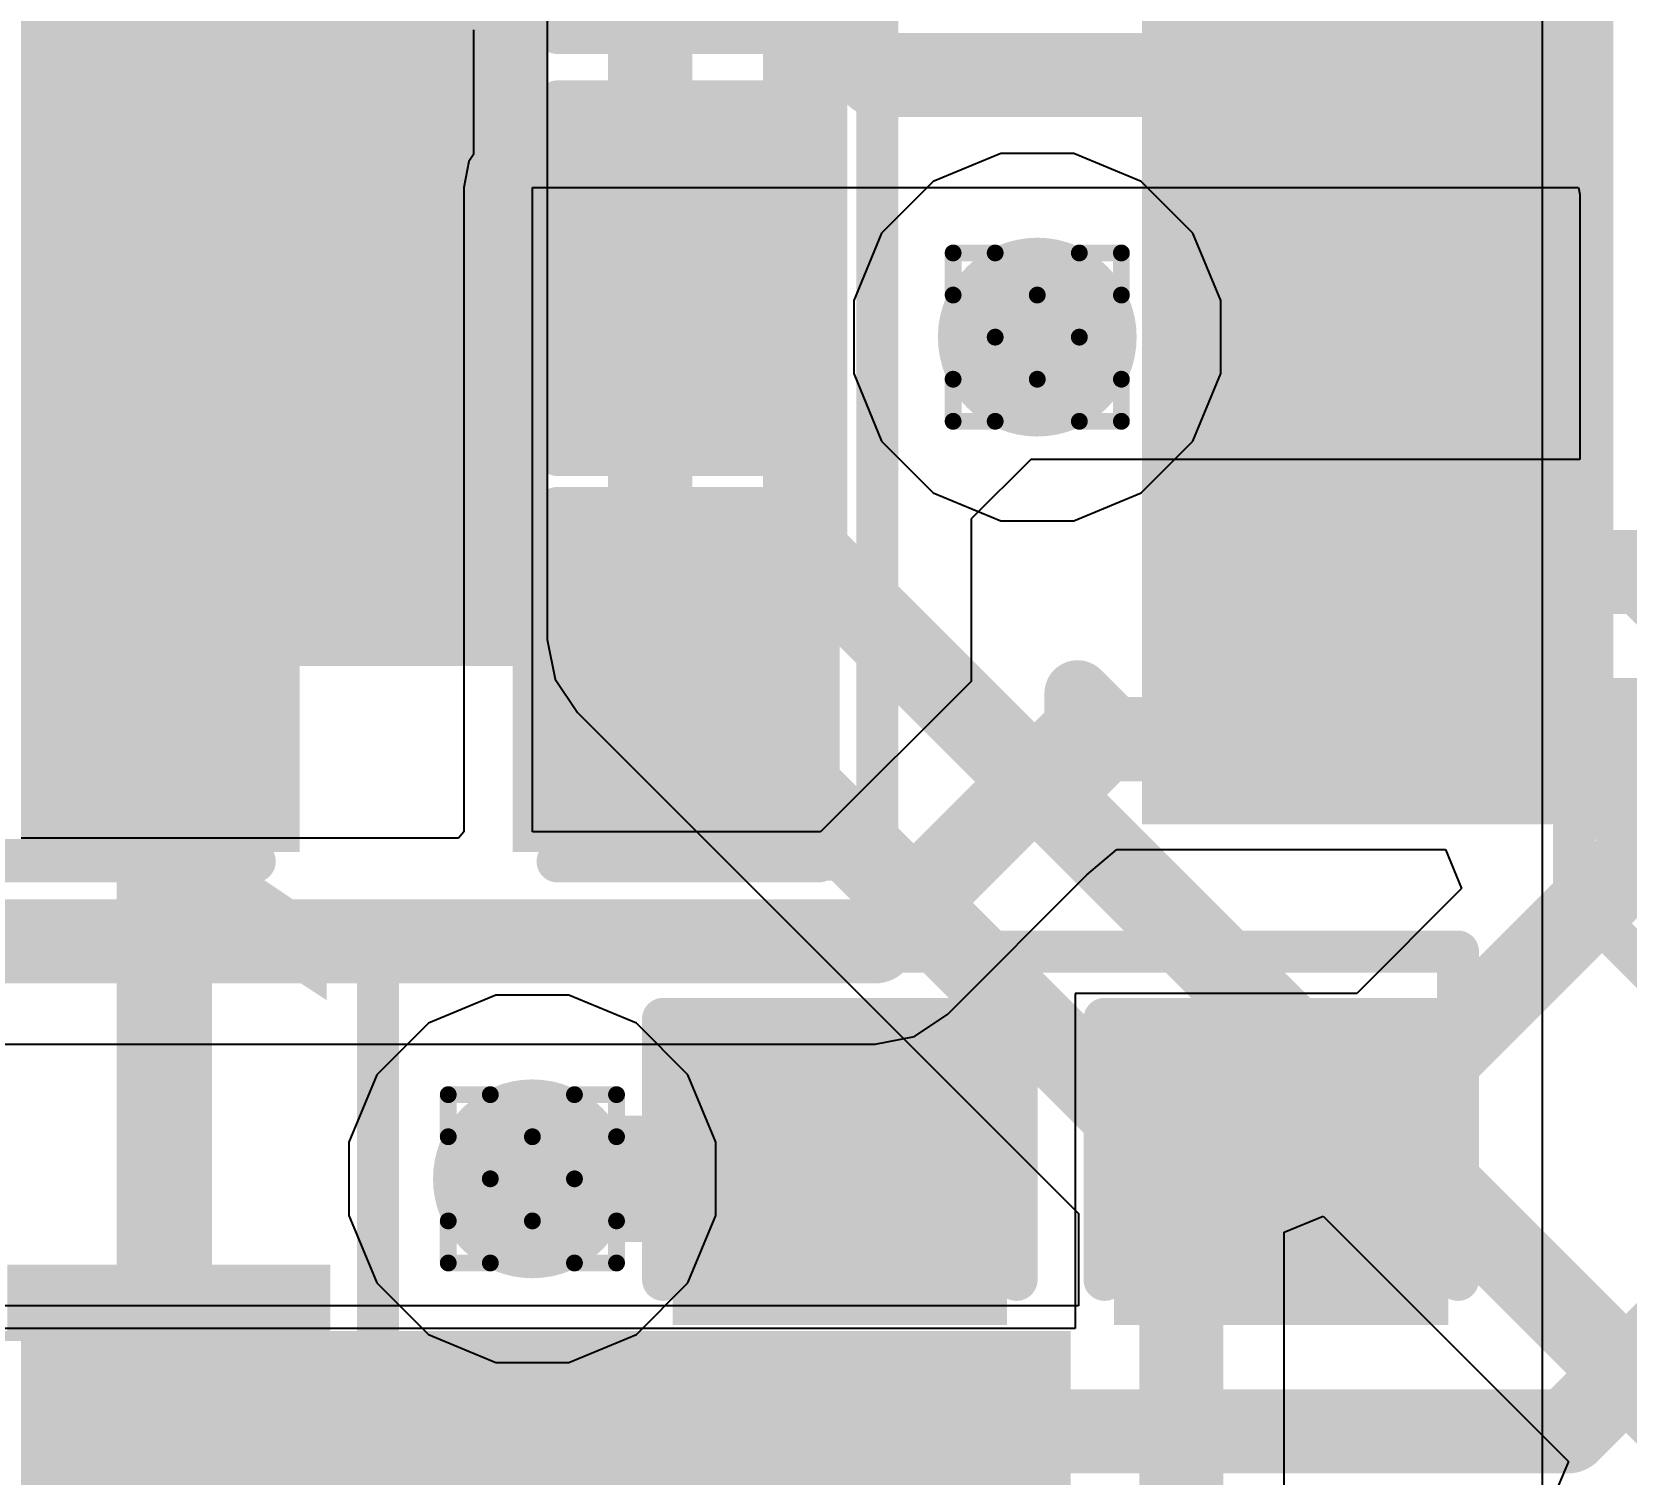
# Model space of a CAD drawing. Header units: inches. Extents: x -6 to 328, y -6 to 90.
# Drawn here: x 8.486 to 13.298, y 21.222 to 25.574 of the extents above; entities that cross this region are included whole.
import ezdxf

# ---------------------------------------------------------------- set-up
doc = ezdxf.new("R2010")
doc.units = ezdxf.units.IN
for name, color, linetype in [('Bottom Layer', 5, 'Continuous'), ('Bottom Overlay', 54, 'Continuous'), ('Bottom Paste', 16, 'Continuous'), ('Bottom Solder', 6, 'Continuous'), ('Drill Drawing', 1, 'Continuous'), ('GND', 76, 'Continuous'), ('PWR', 16, 'Continuous'), ('Top Layer', 1, 'Continuous'), ('Top Paste', 8, 'Continuous'), ('Top Solder', 216, 'Continuous'), ('Via Holes', 16, 'Continuous')]:
    doc.layers.add(name, color=color, linetype=linetype)
doc.styles.add('Arial_Bold', font='', dxfattribs={"height": 0.2})
doc.styles.get('Arial_Bold').set_extended_font_data('Arial', bold=True)

# ---------------------------------------------------------------- blocks, each defined once
blk = doc.blocks.new('48_TQFP_EP_7_7__B_7')
at = {"layer": 'Bottom Layer'}
for points in [[(-4.86, -0.91), (-4.86, -0.59), (-3.64, -0.59), (-3.64, -0.91)], [(-4.86, -1.41), (-4.86, -1.09), (-3.64, -1.09), (-3.64, -1.41)], [(-4.86, -1.91), (-4.86, -1.59), (-3.64, -1.59), (-3.64, -1.91)], [(-4.86, -2.41), (-4.86, -2.09), (-3.64, -2.09), (-3.64, -2.41)], [(-4.86, -2.91), (-4.86, -2.59), (-3.64, -2.59), (-3.64, -2.91)]]:
    blk.add_hatch(color=5, dxfattribs=at).paths.add_polyline_path(points)
at = {"layer": 'Bottom Overlay'}
blk.add_hatch(color=54, dxfattribs=at).paths.add_polyline_path([(-3.5557, -3.0015), (-3.3271, -3.0015), (-3.3271, -2.5697), (-3.5557, -2.5697)])
at = {"layer": 'Bottom Paste'}
for points in [[(-4.86, -0.91), (-4.86, -0.59), (-3.64, -0.59), (-3.64, -0.91)], [(-4.86, -1.41), (-4.86, -1.09), (-3.64, -1.09), (-3.64, -1.41)], [(-4.86, -1.91), (-4.86, -1.59), (-3.64, -1.59), (-3.64, -1.91)], [(-4.86, -2.41), (-4.86, -2.09), (-3.64, -2.09), (-3.64, -2.41)], [(-4.86, -2.91), (-4.86, -2.59), (-3.64, -2.59), (-3.64, -2.91)]]:
    blk.add_hatch(color=16, dxfattribs=at).paths.add_polyline_path(points)
at = {"layer": 'Bottom Solder'}
for points in [[(-4.9616, -1.0116), (-4.9616, -0.4884), (-3.5384, -0.4884), (-3.5384, -1.0116)], [(-4.9616, -1.5116), (-4.9616, -0.9884), (-3.5384, -0.9884), (-3.5384, -1.5116)], [(-4.9616, -2.0116), (-4.9616, -1.4884), (-3.5384, -1.4884), (-3.5384, -2.0116)], [(-4.9616, -2.5116), (-4.9616, -1.9884), (-3.5384, -1.9884), (-3.5384, -2.5116)], [(-4.9616, -3.0116), (-4.9616, -2.4884), (-3.5384, -2.4884), (-3.5384, -3.0116)]]:
    blk.add_hatch(color=6, dxfattribs=at).paths.add_polyline_path(points)
at = {"layer": 'Bottom Overlay'}
for points in [[(-5.1562, -2.8702, 0.2, 0.2, 0), (-5.1562, -2.6162, 0.2, 0.2, 0)], [(-5.1562, -2.6162, 0.2, 0.2, 0), (-5.0292, -2.7432, 0.2, 0.2, 0)], [(-5.1562, -2.8702, 0.2, 0.2, 0), (-5.0292, -2.7432, 0.2, 0.2, 0)], [(-3.6576, -3.2258, 0.127, 0.127, 0), (-3.6576, -3.0226, 0.127, 0.127, 0)], [(-3.6576, -3.2258, 0.127, 0.127, 0), (-3.302, -3.5814, 0.127, 0.127, 0)]]:
    blk.add_lwpolyline(points, format="xyseb", dxfattribs=at)
for points in [[(-5.2062, -2.6162, 0.1, 0.1, 1), (-5.1062, -2.6162, 0.1, 0.1, 1)], [(-5.2062, -2.6162, 0.1, 0.1, 1), (-5.1062, -2.6162, 0.1, 0.1, 1)], [(-5.0792, -2.7432, 0.1, 0.1, 1), (-4.9792, -2.7432, 0.1, 0.1, 1)], [(-5.0792, -2.7432, 0.1, 0.1, 1), (-4.9792, -2.7432, 0.1, 0.1, 1)], [(-5.2062, -2.8702, 0.1, 0.1, 1), (-5.1062, -2.8702, 0.1, 0.1, 1)], [(-5.2062, -2.8702, 0.1, 0.1, 1), (-5.1062, -2.8702, 0.1, 0.1, 1)], [(-3.6894, -3.0226, 0.0635, 0.0635, 1), (-3.6258, -3.0226, 0.0635, 0.0635, 1)], [(-3.6894, -3.2258, 0.0635, 0.0635, 1), (-3.6258, -3.2258, 0.0635, 0.0635, 1)], [(-3.6894, -3.2258, 0.0635, 0.0635, 1), (-3.6258, -3.2258, 0.0635, 0.0635, 1)]]:
    blk.add_lwpolyline(points, format="xyseb", close=True, dxfattribs=at)
blk = doc.blocks.new('HR963370A_51')
at = {"layer": 'Top Layer'}
for points in [[(-3.46, 6.15), (-4.56, 6.15), (-4.56, 10.35), (-3.46, 10.35)], [(-1.25, 10.3294), (1.25, 10.3294), (1.25, 7.7294), (-1.25, 7.7294)]]:
    blk.add_hatch(color=1, dxfattribs=at).paths.add_polyline_path(points)
at = {"layer": 'Top Paste'}
for points in [[(-3.46, 6.15), (-4.56, 6.15), (-4.56, 10.35), (-3.46, 10.35)], [(-1.25, 10.3294), (1.25, 10.3294), (1.25, 7.7294), (-1.25, 7.7294)]]:
    blk.add_hatch(color=8, dxfattribs=at).paths.add_polyline_path(points)
at = {"layer": 'Top Solder'}
for points in [[(-3.3584, 6.0484), (-4.6616, 6.0484), (-4.6616, 10.4516), (-3.3584, 10.4516)], [(-1.3516, 10.431), (1.3516, 10.431), (1.3516, 7.6278), (-1.3516, 7.6278)]]:
    blk.add_hatch(color=216, dxfattribs=at).paths.add_polyline_path(points)
blk = doc.blocks.new('C___0603_B_73')
at = {"layer": 'Bottom Layer'}
for points in [[(-1.143, -0.4445), (-1.143, 0.4445), (-0.381, 0.4445), (-0.381, -0.4445)], [(0.381, -0.4445), (0.381, 0.4445), (1.143, 0.4445), (1.143, -0.4445)]]:
    blk.add_hatch(color=5, dxfattribs=at).paths.add_polyline_path(points)
at = {"layer": 'Bottom Paste'}
for points in [[(-1.143, -0.4445), (-1.143, 0.4445), (-0.381, 0.4445), (-0.381, -0.4445)], [(0.381, -0.4445), (0.381, 0.4445), (1.143, 0.4445), (1.143, -0.4445)]]:
    blk.add_hatch(color=16, dxfattribs=at).paths.add_polyline_path(points)
at = {"layer": 'Bottom Solder'}
for points in [[(-1.203, -0.5045), (-1.203, 0.5045), (-0.321, 0.5045), (-0.321, -0.5045)], [(0.321, -0.5045), (0.321, 0.5045), (1.203, 0.5045), (1.203, -0.5045)]]:
    blk.add_hatch(color=6, dxfattribs=at).paths.add_polyline_path(points)
at = {"layer": 'Bottom Overlay'}
for points in [[(-1.2446, 0.5334, 0.127, 0.127, 0), (-0.4572, 0.5334, 0.127, 0.127, 0)], [(-1.2446, 0.5334, 0.127, 0.127, 0), (-1.2446, -0.5334, 0.127, 0.127, 0)], [(0.4572, 0.5334, 0.127, 0.127, 0), (1.2446, 0.5334, 0.127, 0.127, 0)], [(1.2446, 0.5334, 0.127, 0.127, 0), (1.2446, -0.5334, 0.127, 0.127, 0)], [(-1.2446, -0.5334, 0.127, 0.127, 0), (-0.4572, -0.5334, 0.127, 0.127, 0)], [(0.4572, -0.5334, 0.127, 0.127, 0), (1.2446, -0.5334, 0.127, 0.127, 0)]]:
    blk.add_lwpolyline(points, format="xyseb", dxfattribs=at)
for points in [[(-1.2764, 0.5334, 0.0635, 0.0635, 1), (-1.2128, 0.5334, 0.0635, 0.0635, 1)], [(-1.2764, 0.5334, 0.0635, 0.0635, 1), (-1.2128, 0.5334, 0.0635, 0.0635, 1)], [(-0.4889, 0.5334, 0.0635, 0.0635, 1), (-0.4254, 0.5334, 0.0635, 0.0635, 1)], [(0.4254, 0.5334, 0.0635, 0.0635, 1), (0.4889, 0.5334, 0.0635, 0.0635, 1)], [(1.2128, 0.5334, 0.0635, 0.0635, 1), (1.2764, 0.5334, 0.0635, 0.0635, 1)], [(1.2128, 0.5334, 0.0635, 0.0635, 1), (1.2764, 0.5334, 0.0635, 0.0635, 1)], [(-1.2764, -0.5334, 0.0635, 0.0635, 1), (-1.2128, -0.5334, 0.0635, 0.0635, 1)], [(-1.2764, -0.5334, 0.0635, 0.0635, 1), (-1.2128, -0.5334, 0.0635, 0.0635, 1)], [(-0.4889, -0.5334, 0.0635, 0.0635, 1), (-0.4254, -0.5334, 0.0635, 0.0635, 1)], [(0.4254, -0.5334, 0.0635, 0.0635, 1), (0.4889, -0.5334, 0.0635, 0.0635, 1)], [(1.2128, -0.5334, 0.0635, 0.0635, 1), (1.2764, -0.5334, 0.0635, 0.0635, 1)], [(1.2128, -0.5334, 0.0635, 0.0635, 1), (1.2764, -0.5334, 0.0635, 0.0635, 1)]]:
    blk.add_lwpolyline(points, format="xyseb", close=True, dxfattribs=at)
blk = doc.blocks.new('C___0603_B_77')
at = {"layer": 'Bottom Layer'}
for points in [[(-1.143, -0.4445), (-1.143, 0.4445), (-0.381, 0.4445), (-0.381, -0.4445)], [(0.381, -0.4445), (0.381, 0.4445), (1.143, 0.4445), (1.143, -0.4445)]]:
    blk.add_hatch(color=5, dxfattribs=at).paths.add_polyline_path(points)
at = {"layer": 'Bottom Paste'}
for points in [[(-1.143, -0.4445), (-1.143, 0.4445), (-0.381, 0.4445), (-0.381, -0.4445)], [(0.381, -0.4445), (0.381, 0.4445), (1.143, 0.4445), (1.143, -0.4445)]]:
    blk.add_hatch(color=16, dxfattribs=at).paths.add_polyline_path(points)
at = {"layer": 'Bottom Solder'}
for points in [[(-1.203, -0.5045), (-1.203, 0.5045), (-0.321, 0.5045), (-0.321, -0.5045)], [(0.321, -0.5045), (0.321, 0.5045), (1.203, 0.5045), (1.203, -0.5045)]]:
    blk.add_hatch(color=6, dxfattribs=at).paths.add_polyline_path(points)
at = {"layer": 'Bottom Overlay'}
for points in [[(-1.2446, -0.5334, 0.127, 0.127, 0), (-1.2446, 0.5334, 0.127, 0.127, 0)], [(-0.4572, 0.5334, 0.127, 0.127, 0), (-1.2446, 0.5334, 0.127, 0.127, 0)], [(1.2446, 0.5334, 0.127, 0.127, 0), (0.4572, 0.5334, 0.127, 0.127, 0)], [(1.2446, -0.5334, 0.127, 0.127, 0), (1.2446, 0.5334, 0.127, 0.127, 0)], [(-0.4572, -0.5334, 0.127, 0.127, 0), (-1.2446, -0.5334, 0.127, 0.127, 0)], [(1.2446, -0.5334, 0.127, 0.127, 0), (0.4572, -0.5334, 0.127, 0.127, 0)]]:
    blk.add_lwpolyline(points, format="xyseb", dxfattribs=at)
for points in [[(-1.2764, 0.5334, 0.0635, 0.0635, 1), (-1.2128, 0.5334, 0.0635, 0.0635, 1)], [(-1.2764, 0.5334, 0.0635, 0.0635, 1), (-1.2128, 0.5334, 0.0635, 0.0635, 1)], [(-0.4889, 0.5334, 0.0635, 0.0635, 1), (-0.4254, 0.5334, 0.0635, 0.0635, 1)], [(0.4254, 0.5334, 0.0635, 0.0635, 1), (0.4889, 0.5334, 0.0635, 0.0635, 1)], [(1.2128, 0.5334, 0.0635, 0.0635, 1), (1.2764, 0.5334, 0.0635, 0.0635, 1)], [(1.2128, 0.5334, 0.0635, 0.0635, 1), (1.2764, 0.5334, 0.0635, 0.0635, 1)], [(-1.2764, -0.5334, 0.0635, 0.0635, 1), (-1.2128, -0.5334, 0.0635, 0.0635, 1)], [(-1.2764, -0.5334, 0.0635, 0.0635, 1), (-1.2128, -0.5334, 0.0635, 0.0635, 1)], [(-0.4889, -0.5334, 0.0635, 0.0635, 1), (-0.4254, -0.5334, 0.0635, 0.0635, 1)], [(0.4254, -0.5334, 0.0635, 0.0635, 1), (0.4889, -0.5334, 0.0635, 0.0635, 1)], [(1.2128, -0.5334, 0.0635, 0.0635, 1), (1.2764, -0.5334, 0.0635, 0.0635, 1)], [(1.2128, -0.5334, 0.0635, 0.0635, 1), (1.2764, -0.5334, 0.0635, 0.0635, 1)]]:
    blk.add_lwpolyline(points, format="xyseb", close=True, dxfattribs=at)
blk = doc.blocks.new('C___0603_B_83')
at = {"layer": 'Bottom Layer'}
for points in [[(-1.143, -0.4445), (-1.143, 0.4445), (-0.381, 0.4445), (-0.381, -0.4445)], [(0.381, -0.4445), (0.381, 0.4445), (1.143, 0.4445), (1.143, -0.4445)]]:
    blk.add_hatch(color=5, dxfattribs=at).paths.add_polyline_path(points)
at = {"layer": 'Bottom Paste'}
for points in [[(-1.143, -0.4445), (-1.143, 0.4445), (-0.381, 0.4445), (-0.381, -0.4445)], [(0.381, -0.4445), (0.381, 0.4445), (1.143, 0.4445), (1.143, -0.4445)]]:
    blk.add_hatch(color=16, dxfattribs=at).paths.add_polyline_path(points)
at = {"layer": 'Bottom Solder'}
for points in [[(-1.203, -0.5045), (-1.203, 0.5045), (-0.321, 0.5045), (-0.321, -0.5045)], [(0.321, -0.5045), (0.321, 0.5045), (1.203, 0.5045), (1.203, -0.5045)]]:
    blk.add_hatch(color=6, dxfattribs=at).paths.add_polyline_path(points)
at = {"layer": 'Bottom Overlay'}
for points in [[(-1.2446, 0.5334, 0.127, 0.127, 0), (-0.4572, 0.5334, 0.127, 0.127, 0)], [(-1.2446, -0.5334, 0.127, 0.127, 0), (-1.2446, 0.5334, 0.127, 0.127, 0)], [(0.4572, 0.5334, 0.127, 0.127, 0), (1.2446, 0.5334, 0.127, 0.127, 0)], [(1.2446, -0.5334, 0.127, 0.127, 0), (1.2446, 0.5334, 0.127, 0.127, 0)], [(-1.2446, -0.5334, 0.127, 0.127, 0), (-0.4572, -0.5334, 0.127, 0.127, 0)], [(0.4572, -0.5334, 0.127, 0.127, 0), (1.2446, -0.5334, 0.127, 0.127, 0)]]:
    blk.add_lwpolyline(points, format="xyseb", dxfattribs=at)
for points in [[(-1.2764, 0.5334, 0.0635, 0.0635, 1), (-1.2128, 0.5334, 0.0635, 0.0635, 1)], [(-1.2764, 0.5334, 0.0635, 0.0635, 1), (-1.2128, 0.5334, 0.0635, 0.0635, 1)], [(-0.4889, 0.5334, 0.0635, 0.0635, 1), (-0.4254, 0.5334, 0.0635, 0.0635, 1)], [(0.4254, 0.5334, 0.0635, 0.0635, 1), (0.4889, 0.5334, 0.0635, 0.0635, 1)], [(1.2128, 0.5334, 0.0635, 0.0635, 1), (1.2764, 0.5334, 0.0635, 0.0635, 1)], [(1.2128, 0.5334, 0.0635, 0.0635, 1), (1.2764, 0.5334, 0.0635, 0.0635, 1)], [(-1.2764, -0.5334, 0.0635, 0.0635, 1), (-1.2128, -0.5334, 0.0635, 0.0635, 1)], [(-1.2764, -0.5334, 0.0635, 0.0635, 1), (-1.2128, -0.5334, 0.0635, 0.0635, 1)], [(-0.4889, -0.5334, 0.0635, 0.0635, 1), (-0.4254, -0.5334, 0.0635, 0.0635, 1)], [(0.4254, -0.5334, 0.0635, 0.0635, 1), (0.4889, -0.5334, 0.0635, 0.0635, 1)], [(1.2128, -0.5334, 0.0635, 0.0635, 1), (1.2764, -0.5334, 0.0635, 0.0635, 1)], [(1.2128, -0.5334, 0.0635, 0.0635, 1), (1.2764, -0.5334, 0.0635, 0.0635, 1)]]:
    blk.add_lwpolyline(points, format="xyseb", close=True, dxfattribs=at)
blk = doc.blocks.new('CAP_0603_B_87')
at = {"layer": 'Bottom Layer'}
for points in [[(-1.143, -0.4445), (-1.143, 0.4445), (-0.381, 0.4445), (-0.381, -0.4445)], [(0.381, -0.4445), (0.381, 0.4445), (1.143, 0.4445), (1.143, -0.4445)]]:
    blk.add_hatch(color=5, dxfattribs=at).paths.add_polyline_path(points)
at = {"layer": 'Bottom Paste'}
for points in [[(-1.143, -0.4445), (-1.143, 0.4445), (-0.381, 0.4445), (-0.381, -0.4445)], [(0.381, -0.4445), (0.381, 0.4445), (1.143, 0.4445), (1.143, -0.4445)]]:
    blk.add_hatch(color=16, dxfattribs=at).paths.add_polyline_path(points)
at = {"layer": 'Bottom Solder'}
for points in [[(-1.203, -0.5045), (-1.203, 0.5045), (-0.321, 0.5045), (-0.321, -0.5045)], [(0.321, -0.5045), (0.321, 0.5045), (1.203, 0.5045), (1.203, -0.5045)]]:
    blk.add_hatch(color=6, dxfattribs=at).paths.add_polyline_path(points)
at = {"layer": 'Bottom Overlay'}
for points in [[(-1.2446, 0.5334, 0.127, 0.127, 0), (-0.4572, 0.5334, 0.127, 0.127, 0)], [(-1.2446, -0.5334, 0.127, 0.127, 0), (-1.2446, 0.5334, 0.127, 0.127, 0)], [(0.4572, 0.5334, 0.127, 0.127, 0), (1.2446, 0.5334, 0.127, 0.127, 0)], [(1.2446, -0.5334, 0.127, 0.127, 0), (1.2446, 0.5334, 0.127, 0.127, 0)], [(-1.2446, -0.5334, 0.127, 0.127, 0), (-0.4572, -0.5334, 0.127, 0.127, 0)], [(0.4572, -0.5334, 0.127, 0.127, 0), (1.2446, -0.5334, 0.127, 0.127, 0)]]:
    blk.add_lwpolyline(points, format="xyseb", dxfattribs=at)
for points in [[(-1.2764, 0.5334, 0.0635, 0.0635, 1), (-1.2128, 0.5334, 0.0635, 0.0635, 1)], [(-1.2764, 0.5334, 0.0635, 0.0635, 1), (-1.2128, 0.5334, 0.0635, 0.0635, 1)], [(-0.4889, 0.5334, 0.0635, 0.0635, 1), (-0.4254, 0.5334, 0.0635, 0.0635, 1)], [(0.4254, 0.5334, 0.0635, 0.0635, 1), (0.4889, 0.5334, 0.0635, 0.0635, 1)], [(1.2128, 0.5334, 0.0635, 0.0635, 1), (1.2764, 0.5334, 0.0635, 0.0635, 1)], [(1.2128, 0.5334, 0.0635, 0.0635, 1), (1.2764, 0.5334, 0.0635, 0.0635, 1)], [(-1.2764, -0.5334, 0.0635, 0.0635, 1), (-1.2128, -0.5334, 0.0635, 0.0635, 1)], [(-1.2764, -0.5334, 0.0635, 0.0635, 1), (-1.2128, -0.5334, 0.0635, 0.0635, 1)], [(-0.4889, -0.5334, 0.0635, 0.0635, 1), (-0.4254, -0.5334, 0.0635, 0.0635, 1)], [(0.4254, -0.5334, 0.0635, 0.0635, 1), (0.4889, -0.5334, 0.0635, 0.0635, 1)], [(1.2128, -0.5334, 0.0635, 0.0635, 1), (1.2764, -0.5334, 0.0635, 0.0635, 1)], [(1.2128, -0.5334, 0.0635, 0.0635, 1), (1.2764, -0.5334, 0.0635, 0.0635, 1)]]:
    blk.add_lwpolyline(points, format="xyseb", close=True, dxfattribs=at)
blk = doc.blocks.new('CAP_0603_B_88')
at = {"layer": 'Bottom Layer'}
for points in [[(-1.143, -0.4445), (-1.143, 0.4445), (-0.381, 0.4445), (-0.381, -0.4445)], [(0.381, -0.4445), (0.381, 0.4445), (1.143, 0.4445), (1.143, -0.4445)]]:
    blk.add_hatch(color=5, dxfattribs=at).paths.add_polyline_path(points)
at = {"layer": 'Bottom Paste'}
for points in [[(-1.143, -0.4445), (-1.143, 0.4445), (-0.381, 0.4445), (-0.381, -0.4445)], [(0.381, -0.4445), (0.381, 0.4445), (1.143, 0.4445), (1.143, -0.4445)]]:
    blk.add_hatch(color=16, dxfattribs=at).paths.add_polyline_path(points)
at = {"layer": 'Bottom Solder'}
for points in [[(-1.203, -0.5045), (-1.203, 0.5045), (-0.321, 0.5045), (-0.321, -0.5045)], [(0.321, -0.5045), (0.321, 0.5045), (1.203, 0.5045), (1.203, -0.5045)]]:
    blk.add_hatch(color=6, dxfattribs=at).paths.add_polyline_path(points)
at = {"layer": 'Bottom Overlay'}
for points in [[(-1.2446, 0.5334, 0.127, 0.127, 0), (-0.4572, 0.5334, 0.127, 0.127, 0)], [(-1.2446, -0.5334, 0.127, 0.127, 0), (-1.2446, 0.5334, 0.127, 0.127, 0)], [(0.4572, 0.5334, 0.127, 0.127, 0), (1.2446, 0.5334, 0.127, 0.127, 0)], [(1.2446, -0.5334, 0.127, 0.127, 0), (1.2446, 0.5334, 0.127, 0.127, 0)], [(-1.2446, -0.5334, 0.127, 0.127, 0), (-0.4572, -0.5334, 0.127, 0.127, 0)], [(0.4572, -0.5334, 0.127, 0.127, 0), (1.2446, -0.5334, 0.127, 0.127, 0)]]:
    blk.add_lwpolyline(points, format="xyseb", dxfattribs=at)
for points in [[(-1.2764, 0.5334, 0.0635, 0.0635, 1), (-1.2128, 0.5334, 0.0635, 0.0635, 1)], [(-1.2764, 0.5334, 0.0635, 0.0635, 1), (-1.2128, 0.5334, 0.0635, 0.0635, 1)], [(-0.4889, 0.5334, 0.0635, 0.0635, 1), (-0.4254, 0.5334, 0.0635, 0.0635, 1)], [(0.4254, 0.5334, 0.0635, 0.0635, 1), (0.4889, 0.5334, 0.0635, 0.0635, 1)], [(1.2128, 0.5334, 0.0635, 0.0635, 1), (1.2764, 0.5334, 0.0635, 0.0635, 1)], [(1.2128, 0.5334, 0.0635, 0.0635, 1), (1.2764, 0.5334, 0.0635, 0.0635, 1)], [(-1.2764, -0.5334, 0.0635, 0.0635, 1), (-1.2128, -0.5334, 0.0635, 0.0635, 1)], [(-1.2764, -0.5334, 0.0635, 0.0635, 1), (-1.2128, -0.5334, 0.0635, 0.0635, 1)], [(-0.4889, -0.5334, 0.0635, 0.0635, 1), (-0.4254, -0.5334, 0.0635, 0.0635, 1)], [(0.4254, -0.5334, 0.0635, 0.0635, 1), (0.4889, -0.5334, 0.0635, 0.0635, 1)], [(1.2128, -0.5334, 0.0635, 0.0635, 1), (1.2764, -0.5334, 0.0635, 0.0635, 1)], [(1.2128, -0.5334, 0.0635, 0.0635, 1), (1.2764, -0.5334, 0.0635, 0.0635, 1)]]:
    blk.add_lwpolyline(points, format="xyseb", close=True, dxfattribs=at)

msp = doc.modelspace()

# ---------------------------------------------------------------- hatches: boundary and pattern name
at = {"layer": 'Bottom Layer'}
h = msp.add_hatch(color=5, dxfattribs=at)
edge = h.paths.add_edge_path()
edge.add_arc((11.5204, 24.653), 0.3, 0, 360)
h = msp.add_hatch(color=5, dxfattribs=at)
edge = h.paths.add_edge_path()
edge.add_arc((9.9964, 22.113), 0.3, 0, 360)
at = {"layer": 'GND'}
h = msp.add_hatch(color=76, dxfattribs=at)
edge = h.paths.add_edge_path()
edge.add_arc((11.5204, 24.653), 0.3, 0, 360)
h = msp.add_hatch(color=76, dxfattribs=at)
edge = h.paths.add_edge_path()
edge.add_arc((9.9964, 22.113), 0.3, 0, 360)
at = {"layer": 'PWR'}
h = msp.add_hatch(color=16, dxfattribs=at)
edge = h.paths.add_edge_path()
edge.add_arc((11.5204, 24.653), 0.3, 0, 360)
h = msp.add_hatch(color=16, dxfattribs=at)
edge = h.paths.add_edge_path()
edge.add_arc((9.9964, 22.113), 0.3, 0, 360)
at = {"layer": 'Top Layer'}
h = msp.add_hatch(color=1, dxfattribs=at)
edge = h.paths.add_edge_path()
edge.add_arc((11.5204, 24.653), 0.3, 0, 360)
h = msp.add_hatch(color=1, dxfattribs=at)
edge = h.paths.add_edge_path()
edge.add_arc((9.9964, 22.113), 0.3, 0, 360)
at = {"layer": 'Via Holes'}
h = msp.add_hatch(color=7, dxfattribs=at)
edge = h.paths.add_edge_path()
edge.add_arc((11.5204, 24.653), 0.15, 0, 360)
h = msp.add_hatch(color=7, dxfattribs=at)
edge = h.paths.add_edge_path()
edge.add_arc((9.9964, 22.113), 0.15, 0, 360)

# ---------------------------------------------------------------- linework, layer by layer
at = {"layer": 'Bottom Layer'}
for p, q in [((9.8186, 25.5801), (9.8186, 25.4819)), ((9.8186, 25.4819), (9.8186, 25.4819)), ((9.8186, 25.4819), (9.8186, 25.4531)), ((9.8186, 25.4531), (9.8186, 25.4531)), ((9.8186, 25.4531), (9.8186, 25.2039)), ((9.805, 25.1835), (9.7892, 25.1042)), ((9.8186, 25.2039), (9.805, 25.1835)), ((9.7892, 25.1042), (9.7892, 23.1597)), ((9.9964, 23.1597), (9.9964, 25.1042)), ((9.9964, 25.1042), (13.1541, 25.1042)), ((13.1541, 25.1042), (13.1582, 25.0838)), ((13.1582, 25.0838), (13.1582, 24.2842)), ((11.5006, 24.2842), (11.3206, 24.1042)), ((13.1582, 24.2842), (11.5006, 24.2842)), ((13.1582, 24.2842), (13.1582, 24.2842)), ((11.3206, 24.1042), (11.3206, 23.6142)), ((11.3206, 23.6142), (10.8661, 23.1597)), ((9.7892, 23.1597), (9.7735, 23.1406)), ((10.8661, 23.1597), (9.9964, 23.1597)), ((9.7735, 23.1406), (7.2799, 23.1406)), ((11.6704, 23.0301), (11.7604, 23.1064)), ((11.7604, 23.1064), (11.7604, 23.1064)), ((11.7604, 23.1064), (11.7604, 23.1064)), ((11.7604, 23.1064), (12.7527, 23.1064)), ((12.7527, 23.1064), (12.8013, 22.9891)), ((11.2504, 22.61), (11.6704, 23.0301)), ((12.8013, 22.9891), (12.4848, 22.6726)), ((12.481, 22.6718), (11.6347, 22.6718)), ((11.6347, 22.6718), (11.6347, 21.6618)), ((12.4848, 22.6726), (12.481, 22.6718)), ((11.1496, 22.5427), (11.2504, 22.61)), ((11.0306, 22.519), (11.1496, 22.5427)), ((7.4086, 22.519), (11.0306, 22.519)), ((11.6347, 21.6618), (6.7173, 21.6618))]:
    msp.add_line(p, q, dxfattribs=at)
for points in [[(10.6949, 25.7867, 0.254, 0.254, 0), (11.0374, 25.4442, 0.254, 0.254, 0)], [(11.0374, 25.4442, 0.254, 0.254, 0), (12.5482, 25.4442, 0.254, 0.254, 0)], [(12.5482, 23.9442, 0.254, 0.254, 0), (13.3505, 23.9442, 0.254, 0.254, 0)], [(13.3505, 23.9442, 0.254, 0.254, 0), (13.5456, 23.7492, 0.254, 0.254, 0)], [(11.0306, 22.8298, 0.254, 0.254, 0), (11.6408, 23.44, 0.254, 0.254, 0)], [(11.6408, 23.44, 0.254, 0.254, 0), (12.5439, 23.44, 0.254, 0.254, 0)], [(12.5439, 23.44, 0.254, 0.254, 0), (12.5482, 23.4442, 0.254, 0.254, 0)], [(12.6187, 22.367, 0.254, 0.254, 0), (13.5456, 23.2939, 0.254, 0.254, 0)], [(7.2799, 22.8298, 0.254, 0.254, 0), (11.0306, 22.8298, 0.254, 0.254, 0)], [(12.257, 22.113, 0.254, 0.254, 0), (12.511, 22.367, 0.254, 0.254, 0)], [(12.511, 22.367, 0.254, 0.254, 0), (12.6187, 22.367, 0.254, 0.254, 0)], [(9.9964, 22.113, 0.381, 0.381, 0), (10.9244, 22.113, 0.381, 0.381, 0)], [(13.1227, 21.351, 0.254, 0.254, 0), (13.4667, 21.6951, 0.254, 0.254, 0)], [(6.5492, 21.351, 0.254, 0.254, 0), (13.1227, 21.351, 0.254, 0.254, 0)]]:
    msp.add_lwpolyline(points, format="xyseb", dxfattribs=at)
for points in [[(10.9739, 25.4442, 0.127, 0.127, 1), (11.1009, 25.4442, 0.127, 0.127, 1)], [(10.9739, 25.4442, 0.127, 0.127, 1), (11.1009, 25.4442, 0.127, 0.127, 1)], [(12.4847, 25.4442, 0.127, 0.127, 1), (12.6117, 25.4442, 0.127, 0.127, 1)], [(12.4847, 23.9442, 0.127, 0.127, 1), (12.6117, 23.9442, 0.127, 0.127, 1)], [(13.287, 23.9442, 0.127, 0.127, 1), (13.414, 23.9442, 0.127, 0.127, 1)], [(13.287, 23.9442, 0.127, 0.127, 1), (13.414, 23.9442, 0.127, 0.127, 1)], [(11.5773, 23.44, 0.127, 0.127, 1), (11.7043, 23.44, 0.127, 0.127, 1)], [(11.5773, 23.44, 0.127, 0.127, 1), (11.7043, 23.44, 0.127, 0.127, 1)], [(12.4804, 23.44, 0.127, 0.127, 1), (12.6074, 23.44, 0.127, 0.127, 1)], [(12.4804, 23.44, 0.127, 0.127, 1), (12.6074, 23.44, 0.127, 0.127, 1)], [(12.4847, 23.4442, 0.127, 0.127, 1), (12.6117, 23.4442, 0.127, 0.127, 1)], [(10.9671, 22.8298, 0.127, 0.127, 1), (11.0941, 22.8298, 0.127, 0.127, 1)], [(10.9671, 22.8298, 0.127, 0.127, 1), (11.0941, 22.8298, 0.127, 0.127, 1)], [(12.4475, 22.367, 0.127, 0.127, 1), (12.5745, 22.367, 0.127, 0.127, 1)], [(12.4475, 22.367, 0.127, 0.127, 1), (12.5745, 22.367, 0.127, 0.127, 1)], [(12.5552, 22.367, 0.127, 0.127, 1), (12.6822, 22.367, 0.127, 0.127, 1)], [(12.5552, 22.367, 0.127, 0.127, 1), (12.6822, 22.367, 0.127, 0.127, 1)], [(9.9011, 22.113, 0.1905, 0.1905, 1), (10.0916, 22.113, 0.1905, 0.1905, 1)], [(10.8291, 22.113, 0.1905, 0.1905, 1), (11.0196, 22.113, 0.1905, 0.1905, 1)], [(12.1935, 22.113, 0.127, 0.127, 1), (12.3205, 22.113, 0.127, 0.127, 1)], [(13.0592, 21.351, 0.127, 0.127, 1), (13.1862, 21.351, 0.127, 0.127, 1)], [(13.0592, 21.351, 0.127, 0.127, 1), (13.1862, 21.351, 0.127, 0.127, 1)]]:
    msp.add_lwpolyline(points, format="xyseb", close=True, dxfattribs=at)
at = {"layer": 'Bottom Overlay'}
for points in [[(11.0378, 23.0767, 0.127, 0.127, 0), (11.0378, 26.8628, 0.127, 0.127, 0)], [(10.86, 23.0767, 0.127, 0.127, 0), (11.0378, 23.0767, 0.127, 0.127, 0)], [(9.5302, 20.1064, 0.127, 0.127, 0), (9.5302, 22.7988, 0.127, 0.127, 0)], [(9.5302, 22.7988, 0.127, 0.127, 0), (12.7904, 22.7988, 0.127, 0.127, 0)], [(12.7904, 22.5956, 0.127, 0.127, 0), (12.7904, 22.7988, 0.127, 0.127, 0)]]:
    msp.add_lwpolyline(points, format="xyseb", dxfattribs=at)
for points in [[(10.8282, 23.0767, 0.0635, 0.0635, 1), (10.8917, 23.0767, 0.0635, 0.0635, 1)], [(11.006, 23.0767, 0.0635, 0.0635, 1), (11.0695, 23.0767, 0.0635, 0.0635, 1)], [(11.006, 23.0767, 0.0635, 0.0635, 1), (11.0695, 23.0767, 0.0635, 0.0635, 1)], [(9.4984, 22.7988, 0.0635, 0.0635, 1), (9.5619, 22.7988, 0.0635, 0.0635, 1)], [(9.4984, 22.7988, 0.0635, 0.0635, 1), (9.5619, 22.7988, 0.0635, 0.0635, 1)], [(12.7586, 22.7988, 0.0635, 0.0635, 1), (12.8221, 22.7988, 0.0635, 0.0635, 1)], [(12.7586, 22.7988, 0.0635, 0.0635, 1), (12.8221, 22.7988, 0.0635, 0.0635, 1)], [(12.7586, 22.5956, 0.0635, 0.0635, 1), (12.8221, 22.5956, 0.0635, 0.0635, 1)]]:
    msp.add_lwpolyline(points, format="xyseb", close=True, dxfattribs=at)
at = {"layer": 'Drill Drawing'}
for points in [[(11.2664, 24.78, 0.0508, 0.0508, 0), (11.2664, 24.907, 0.0508, 0.0508, 0)], [(11.2664, 24.907, 0.0508, 0.0508, 0), (11.3934, 24.907, 0.0508, 0.0508, 0)], [(11.3934, 24.907, 0.0508, 0.0508, 0), (11.5204, 24.78, 0.0508, 0.0508, 0)], [(11.5204, 24.78, 0.0508, 0.0508, 0), (11.6474, 24.907, 0.0508, 0.0508, 0)], [(11.6474, 24.907, 0.0508, 0.0508, 0), (11.7744, 24.907, 0.0508, 0.0508, 0)], [(11.7744, 24.78, 0.0508, 0.0508, 0), (11.7744, 24.907, 0.0508, 0.0508, 0)], [(11.2664, 24.78, 0.0508, 0.0508, 0), (11.3934, 24.653, 0.0508, 0.0508, 0)], [(11.6474, 24.653, 0.0508, 0.0508, 0), (11.7744, 24.78, 0.0508, 0.0508, 0)], [(11.2664, 24.526, 0.0508, 0.0508, 0), (11.3934, 24.653, 0.0508, 0.0508, 0)], [(11.6474, 24.653, 0.0508, 0.0508, 0), (11.7744, 24.526, 0.0508, 0.0508, 0)], [(11.2664, 24.399, 0.0508, 0.0508, 0), (11.2664, 24.526, 0.0508, 0.0508, 0)], [(11.3934, 24.399, 0.0508, 0.0508, 0), (11.5204, 24.526, 0.0508, 0.0508, 0)], [(11.5204, 24.526, 0.0508, 0.0508, 0), (11.6474, 24.399, 0.0508, 0.0508, 0)], [(11.7744, 24.399, 0.0508, 0.0508, 0), (11.7744, 24.526, 0.0508, 0.0508, 0)], [(11.2664, 24.399, 0.0508, 0.0508, 0), (11.3934, 24.399, 0.0508, 0.0508, 0)], [(11.6474, 24.399, 0.0508, 0.0508, 0), (11.7744, 24.399, 0.0508, 0.0508, 0)], [(9.7424, 22.24, 0.0508, 0.0508, 0), (9.7424, 22.367, 0.0508, 0.0508, 0)], [(9.7424, 22.367, 0.0508, 0.0508, 0), (9.8694, 22.367, 0.0508, 0.0508, 0)], [(9.8694, 22.367, 0.0508, 0.0508, 0), (9.9964, 22.24, 0.0508, 0.0508, 0)], [(9.9964, 22.24, 0.0508, 0.0508, 0), (10.1234, 22.367, 0.0508, 0.0508, 0)], [(10.1234, 22.367, 0.0508, 0.0508, 0), (10.2504, 22.367, 0.0508, 0.0508, 0)], [(10.2504, 22.24, 0.0508, 0.0508, 0), (10.2504, 22.367, 0.0508, 0.0508, 0)], [(9.7424, 22.24, 0.0508, 0.0508, 0), (9.8694, 22.113, 0.0508, 0.0508, 0)], [(10.1234, 22.113, 0.0508, 0.0508, 0), (10.2504, 22.24, 0.0508, 0.0508, 0)], [(9.7424, 21.986, 0.0508, 0.0508, 0), (9.8694, 22.113, 0.0508, 0.0508, 0)], [(10.1234, 22.113, 0.0508, 0.0508, 0), (10.2504, 21.986, 0.0508, 0.0508, 0)], [(9.7424, 21.859, 0.0508, 0.0508, 0), (9.7424, 21.986, 0.0508, 0.0508, 0)], [(9.8694, 21.859, 0.0508, 0.0508, 0), (9.9964, 21.986, 0.0508, 0.0508, 0)], [(9.9964, 21.986, 0.0508, 0.0508, 0), (10.1234, 21.859, 0.0508, 0.0508, 0)], [(10.2504, 21.859, 0.0508, 0.0508, 0), (10.2504, 21.986, 0.0508, 0.0508, 0)], [(9.7424, 21.859, 0.0508, 0.0508, 0), (9.8694, 21.859, 0.0508, 0.0508, 0)], [(10.1234, 21.859, 0.0508, 0.0508, 0), (10.2504, 21.859, 0.0508, 0.0508, 0)]]:
    msp.add_lwpolyline(points, format="xyseb", dxfattribs=at)
for points in [[(11.2537, 24.907, 0.0254, 0.0254, 1), (11.2791, 24.907, 0.0254, 0.0254, 1)], [(11.2537, 24.907, 0.0254, 0.0254, 1), (11.2791, 24.907, 0.0254, 0.0254, 1)], [(11.3807, 24.907, 0.0254, 0.0254, 1), (11.4061, 24.907, 0.0254, 0.0254, 1)], [(11.3807, 24.907, 0.0254, 0.0254, 1), (11.4061, 24.907, 0.0254, 0.0254, 1)], [(11.6347, 24.907, 0.0254, 0.0254, 1), (11.6601, 24.907, 0.0254, 0.0254, 1)], [(11.6347, 24.907, 0.0254, 0.0254, 1), (11.6601, 24.907, 0.0254, 0.0254, 1)], [(11.7617, 24.907, 0.0254, 0.0254, 1), (11.7871, 24.907, 0.0254, 0.0254, 1)], [(11.7617, 24.907, 0.0254, 0.0254, 1), (11.7871, 24.907, 0.0254, 0.0254, 1)], [(11.2537, 24.78, 0.0254, 0.0254, 1), (11.2791, 24.78, 0.0254, 0.0254, 1)], [(11.2537, 24.78, 0.0254, 0.0254, 1), (11.2791, 24.78, 0.0254, 0.0254, 1)], [(11.5077, 24.78, 0.0254, 0.0254, 1), (11.5331, 24.78, 0.0254, 0.0254, 1)], [(11.5077, 24.78, 0.0254, 0.0254, 1), (11.5331, 24.78, 0.0254, 0.0254, 1)], [(11.7617, 24.78, 0.0254, 0.0254, 1), (11.7871, 24.78, 0.0254, 0.0254, 1)], [(11.7617, 24.78, 0.0254, 0.0254, 1), (11.7871, 24.78, 0.0254, 0.0254, 1)], [(11.3807, 24.653, 0.0254, 0.0254, 1), (11.4061, 24.653, 0.0254, 0.0254, 1)], [(11.3807, 24.653, 0.0254, 0.0254, 1), (11.4061, 24.653, 0.0254, 0.0254, 1)], [(11.6347, 24.653, 0.0254, 0.0254, 1), (11.6601, 24.653, 0.0254, 0.0254, 1)], [(11.6347, 24.653, 0.0254, 0.0254, 1), (11.6601, 24.653, 0.0254, 0.0254, 1)], [(11.2537, 24.526, 0.0254, 0.0254, 1), (11.2791, 24.526, 0.0254, 0.0254, 1)], [(11.2537, 24.526, 0.0254, 0.0254, 1), (11.2791, 24.526, 0.0254, 0.0254, 1)], [(11.5077, 24.526, 0.0254, 0.0254, 1), (11.5331, 24.526, 0.0254, 0.0254, 1)], [(11.5077, 24.526, 0.0254, 0.0254, 1), (11.5331, 24.526, 0.0254, 0.0254, 1)], [(11.7617, 24.526, 0.0254, 0.0254, 1), (11.7871, 24.526, 0.0254, 0.0254, 1)], [(11.7617, 24.526, 0.0254, 0.0254, 1), (11.7871, 24.526, 0.0254, 0.0254, 1)], [(11.2537, 24.399, 0.0254, 0.0254, 1), (11.2791, 24.399, 0.0254, 0.0254, 1)], [(11.2537, 24.399, 0.0254, 0.0254, 1), (11.2791, 24.399, 0.0254, 0.0254, 1)], [(11.3807, 24.399, 0.0254, 0.0254, 1), (11.4061, 24.399, 0.0254, 0.0254, 1)], [(11.3807, 24.399, 0.0254, 0.0254, 1), (11.4061, 24.399, 0.0254, 0.0254, 1)], [(11.6347, 24.399, 0.0254, 0.0254, 1), (11.6601, 24.399, 0.0254, 0.0254, 1)], [(11.6347, 24.399, 0.0254, 0.0254, 1), (11.6601, 24.399, 0.0254, 0.0254, 1)], [(11.7617, 24.399, 0.0254, 0.0254, 1), (11.7871, 24.399, 0.0254, 0.0254, 1)], [(11.7617, 24.399, 0.0254, 0.0254, 1), (11.7871, 24.399, 0.0254, 0.0254, 1)], [(9.7297, 22.367, 0.0254, 0.0254, 1), (9.7551, 22.367, 0.0254, 0.0254, 1)], [(9.7297, 22.367, 0.0254, 0.0254, 1), (9.7551, 22.367, 0.0254, 0.0254, 1)], [(9.8567, 22.367, 0.0254, 0.0254, 1), (9.8821, 22.367, 0.0254, 0.0254, 1)], [(9.8567, 22.367, 0.0254, 0.0254, 1), (9.8821, 22.367, 0.0254, 0.0254, 1)], [(10.1107, 22.367, 0.0254, 0.0254, 1), (10.1361, 22.367, 0.0254, 0.0254, 1)], [(10.1107, 22.367, 0.0254, 0.0254, 1), (10.1361, 22.367, 0.0254, 0.0254, 1)], [(10.2377, 22.367, 0.0254, 0.0254, 1), (10.2631, 22.367, 0.0254, 0.0254, 1)], [(10.2377, 22.367, 0.0254, 0.0254, 1), (10.2631, 22.367, 0.0254, 0.0254, 1)], [(9.7297, 22.24, 0.0254, 0.0254, 1), (9.7551, 22.24, 0.0254, 0.0254, 1)], [(9.7297, 22.24, 0.0254, 0.0254, 1), (9.7551, 22.24, 0.0254, 0.0254, 1)], [(9.9837, 22.24, 0.0254, 0.0254, 1), (10.0091, 22.24, 0.0254, 0.0254, 1)], [(9.9837, 22.24, 0.0254, 0.0254, 1), (10.0091, 22.24, 0.0254, 0.0254, 1)], [(10.2377, 22.24, 0.0254, 0.0254, 1), (10.2631, 22.24, 0.0254, 0.0254, 1)], [(10.2377, 22.24, 0.0254, 0.0254, 1), (10.2631, 22.24, 0.0254, 0.0254, 1)], [(9.8567, 22.113, 0.0254, 0.0254, 1), (9.8821, 22.113, 0.0254, 0.0254, 1)], [(9.8567, 22.113, 0.0254, 0.0254, 1), (9.8821, 22.113, 0.0254, 0.0254, 1)], [(10.1107, 22.113, 0.0254, 0.0254, 1), (10.1361, 22.113, 0.0254, 0.0254, 1)], [(10.1107, 22.113, 0.0254, 0.0254, 1), (10.1361, 22.113, 0.0254, 0.0254, 1)], [(9.7297, 21.986, 0.0254, 0.0254, 1), (9.7551, 21.986, 0.0254, 0.0254, 1)], [(9.7297, 21.986, 0.0254, 0.0254, 1), (9.7551, 21.986, 0.0254, 0.0254, 1)], [(9.9837, 21.986, 0.0254, 0.0254, 1), (10.0091, 21.986, 0.0254, 0.0254, 1)], [(9.9837, 21.986, 0.0254, 0.0254, 1), (10.0091, 21.986, 0.0254, 0.0254, 1)], [(10.2377, 21.986, 0.0254, 0.0254, 1), (10.2631, 21.986, 0.0254, 0.0254, 1)], [(10.2377, 21.986, 0.0254, 0.0254, 1), (10.2631, 21.986, 0.0254, 0.0254, 1)], [(9.7297, 21.859, 0.0254, 0.0254, 1), (9.7551, 21.859, 0.0254, 0.0254, 1)], [(9.7297, 21.859, 0.0254, 0.0254, 1), (9.7551, 21.859, 0.0254, 0.0254, 1)], [(9.8567, 21.859, 0.0254, 0.0254, 1), (9.8821, 21.859, 0.0254, 0.0254, 1)], [(9.8567, 21.859, 0.0254, 0.0254, 1), (9.8821, 21.859, 0.0254, 0.0254, 1)], [(10.1107, 21.859, 0.0254, 0.0254, 1), (10.1361, 21.859, 0.0254, 0.0254, 1)], [(10.1107, 21.859, 0.0254, 0.0254, 1), (10.1361, 21.859, 0.0254, 0.0254, 1)], [(10.2377, 21.859, 0.0254, 0.0254, 1), (10.2631, 21.859, 0.0254, 0.0254, 1)], [(10.2377, 21.859, 0.0254, 0.0254, 1), (10.2631, 21.859, 0.0254, 0.0254, 1)]]:
    msp.add_lwpolyline(points, format="xyseb", close=True, dxfattribs=at)
at = {"layer": 'GND'}
for p, q in [((11.4102, 25.207), (11.2066, 25.1227)), ((11.6306, 25.207), (11.4102, 25.207)), ((11.8342, 25.1227), (11.6306, 25.207)), ((11.2066, 25.1227), (11.0507, 24.9668)), ((11.99, 24.9668), (11.8342, 25.1227)), ((11.0507, 24.9668), (10.9664, 24.7632)), ((12.0744, 24.7632), (11.99, 24.9668)), ((10.9664, 24.7632), (10.9664, 24.5428)), ((12.0744, 24.5428), (12.0744, 24.7632)), ((10.9664, 24.5428), (11.0507, 24.3392)), ((11.99, 24.3392), (12.0744, 24.5428)), ((11.0507, 24.3392), (11.2066, 24.1834)), ((11.8342, 24.1834), (11.99, 24.3392)), ((11.2066, 24.1834), (11.4102, 24.099)), ((11.6306, 24.099), (11.8342, 24.1834)), ((11.4102, 24.099), (11.6306, 24.099))]:
    msp.add_line(p, q, dxfattribs=at)
at = {"layer": 'PWR'}
for p, q in [((13.0444, 27.5032), (13.0444, 23.0866)), ((13.0444, 23.0866), (13.0444, 21.1415)), ((9.8862, 22.667), (9.6826, 22.5827)), ((10.1066, 22.667), (9.8862, 22.667)), ((10.3102, 22.5827), (10.1066, 22.667)), ((9.6826, 22.5827), (9.5267, 22.4268)), ((10.466, 22.4268), (10.3102, 22.5827)), ((9.5267, 22.4268), (9.4424, 22.2232)), ((10.5504, 22.2232), (10.466, 22.4268)), ((9.4424, 22.2232), (9.4424, 22.0028)), ((10.5504, 22.0028), (10.5504, 22.2232)), ((9.4424, 22.0028), (9.5267, 21.7992)), ((10.466, 21.7992), (10.5504, 22.0028)), ((9.5267, 21.7992), (9.6826, 21.6434)), ((10.3102, 21.6434), (10.466, 21.7992)), ((9.6826, 21.6434), (9.8862, 21.559)), ((10.1066, 21.559), (10.3102, 21.6434)), ((9.8862, 21.559), (10.1066, 21.559))]:
    msp.add_line(p, q, dxfattribs=at)
at = {"layer": 'Top Layer'}
for p, q in [((10.0412, 27.4451), (10.0412, 23.7402)), ((10.0412, 23.7402), (10.0649, 23.6213)), ((10.0649, 23.6213), (10.1322, 23.5205)), ((10.1322, 23.5205), (11.6444, 22.0083)), ((11.6444, 22.0083), (11.6444, 21.7296)), ((12.266, 21.952), (12.3833, 22.0006)), ((12.3833, 22.0006), (13.1236, 21.2604)), ((12.266, 20.0856), (12.266, 21.952)), ((11.6444, 21.7296), (7.1422, 21.7296)), ((13.1236, 21.2604), (13.0749, 21.143))]:
    msp.add_line(p, q, dxfattribs=at)
for points in [[(10.352, 23.7402, 0.254, 0.254, 0), (10.352, 27.8528, 0.254, 0.254, 0)], [(10.8198, 24.0036, 0.254, 0.254, 0), (10.8198, 27.2263, 0.254, 0.254, 0)], [(12.9995, 23.5225, 0.254, 0.254, 0), (12.9995, 26.3445, 0.254, 0.254, 0)], [(10.8198, 24.0036, 0.254, 0.254, 0), (14.8986, 19.9248, 0.254, 0.254, 0)], [(10.352, 23.7402, 0.254, 0.254, 0), (11.9552, 22.137, 0.254, 0.254, 0)], [(12.9995, 23.5225, 0.254, 0.254, 0), (15.6252, 20.8968, 0.254, 0.254, 0)], [(11.9552, 20.0856, 0.254, 0.254, 0), (11.9552, 22.137, 0.254, 0.254, 0)]]:
    msp.add_lwpolyline(points, format="xyseb", dxfattribs=at)
for points in [[(10.7563, 24.0036, 0.127, 0.127, 1), (10.8833, 24.0036, 0.127, 0.127, 1)], [(10.7563, 24.0036, 0.127, 0.127, 1), (10.8833, 24.0036, 0.127, 0.127, 1)], [(10.2885, 23.7402, 0.127, 0.127, 1), (10.4155, 23.7402, 0.127, 0.127, 1)], [(10.2885, 23.7402, 0.127, 0.127, 1), (10.4155, 23.7402, 0.127, 0.127, 1)], [(12.936, 23.5225, 0.127, 0.127, 1), (13.063, 23.5225, 0.127, 0.127, 1)], [(12.936, 23.5225, 0.127, 0.127, 1), (13.063, 23.5225, 0.127, 0.127, 1)], [(11.8917, 22.137, 0.127, 0.127, 1), (12.0187, 22.137, 0.127, 0.127, 1)], [(11.8917, 22.137, 0.127, 0.127, 1), (12.0187, 22.137, 0.127, 0.127, 1)]]:
    msp.add_lwpolyline(points, format="xyseb", close=True, dxfattribs=at)

# ---------------------------------------------------------------- block references
for name, p, rotation in [('HR963370A_51', (17.67, 25.0118), 90), ('C___0603_B_73', (10.9244, 21.351), 90), ('C___0603_B_77', (12.257, 21.351), 270)]:
    msp.add_blockref(name, p, dxfattribs=dict(rotation=rotation))
for name, p in [('48_TQFP_EP_7_7__B_7', (16.7982, 26.1942)), ('CAP_0603_B_87', (9.6154, 26.1042)), ('C___0603_B_83', (9.6154, 24.8308)), ('CAP_0603_B_88', (9.6154, 23.6042))]:
    msp.add_blockref(name, p)

# ---------------------------------------------------------------- texts
at = {"layer": 'Bottom Overlay', "style": 'Arial_Bold', "text_generation_flag": 2}
msp.add_text('1', height=1.5, rotation=360, dxfattribs=at).set_placement((9.5184, 21.6313))

doc.saveas('drawing.dxf')
